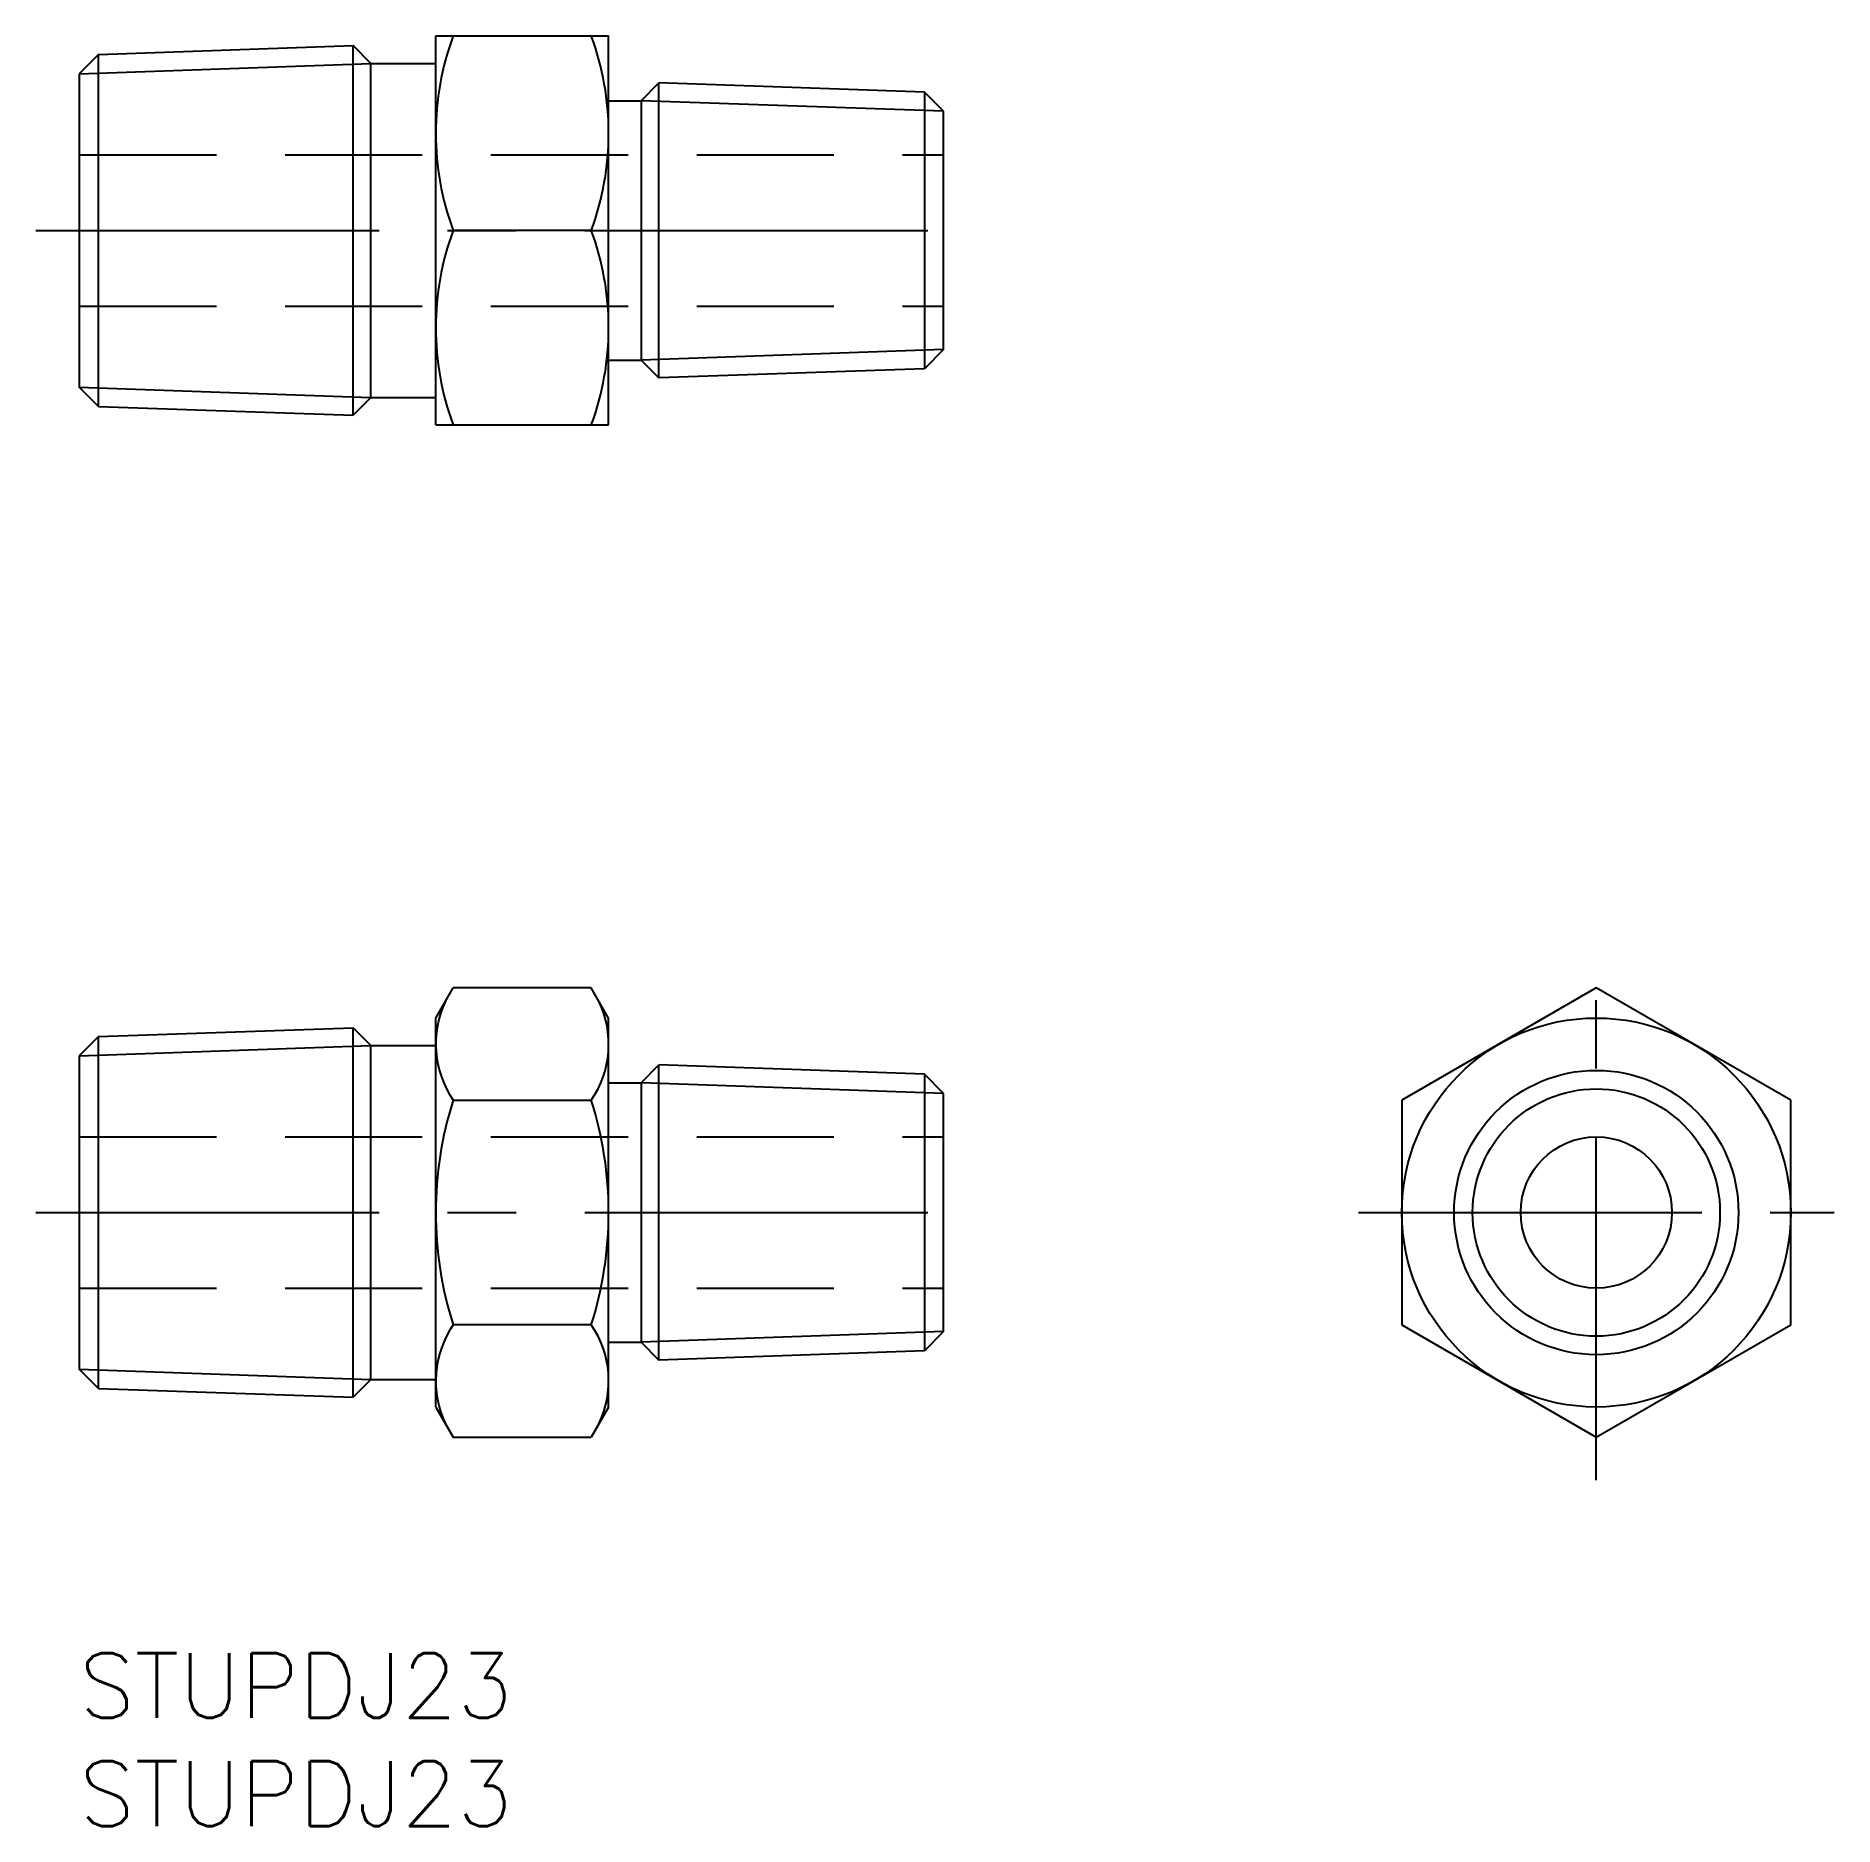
# Model space of a CAD drawing. Extents: x -2 to 81.2, y -8 to 74.8.
import ezdxf

# ---------------------------------------------------------------- set-up
doc = ezdxf.new("R2010")
doc.units = 0
doc.header["$LTSCALE"] = 0.5
doc.linetypes.add('CENTER', pattern=[50.8, 31.75, -6.35, 6.35, -6.35])
doc.linetypes.add('DASHED', pattern=[19.05, 12.7, -6.35])
for name, color, linetype in [('MSM_CENTER', 1, 'CENTER'), ('MSM_CONTINUOUS', 7, 'CONTINUOUS'), ('MSM_DASHED', 4, 'DASHED'), ('MSM_NARROW', 5, 'CONTINUOUS'), ('MSM_PART_NUMBER', 7, 'CONTINUOUS')]:
    doc.layers.add(name, color=color, linetype=linetype)
doc.styles.get("Standard").update_dxf_attribs({"font": 'txt.shx', "height": 3, "bigfont": 'bigfont.shx'})

# ---------------------------------------------------------------- blocks, each defined once
blk = doc.blocks.new('*U8')
at = {"layer": 'MSM_PART_NUMBER'}
blk.add_text('STUPDJ23', height=3, dxfattribs=at).set_placement((0, -3))
blk = doc.blocks.new('*U9')
at = {"layer": 'MSM_PART_NUMBER'}
blk.add_text('STUPDJ23', height=3, dxfattribs=at).set_placement((0, -8))

msp = doc.modelspace()

# ---------------------------------------------------------------- linework, layer by layer
at = {"layer": 'MSM_CENTER'}
for p, q in [((-2, 65.84), (42, 65.84)), ((70.2, 8), (70.2, 32.785)), ((-2, 20.392), (42, 20.392)), ((59.2, 20.392), (81.2, 20.392))]:
    msp.add_line(p, q, dxfattribs=at)
at = {"layer": 'MSM_CONTINUOUS'}
for p, q in [((0.887, 73.98), (12.673, 74.392)), ((13.5, 73.565), (12.673, 74.392)), ((12.673, 57.288), (12.673, 74.392)), ((16.5, 56.84), (16.5, 74.84)), ((16.5, 74.84), (24.5, 74.84)), ((24.5, 56.84), (24.5, 74.84)), ((0.887, 73.98), (0, 73.093)), ((0.887, 57.7), (0.887, 73.98)), ((13.5, 58.115), (13.5, 73.565)), ((13.5, 73.565), (16.5, 73.565)), ((0, 73.093), (0, 58.587)), ((26, 71.842), (26.827, 72.669)), ((39.113, 72.24), (26.827, 72.669)), ((26.827, 59.012), (26.827, 72.669)), ((24.5, 71.842), (26, 71.842)), ((26, 71.842), (26, 59.839)), ((39.113, 72.24), (39.113, 59.441)), ((40, 71.353), (39.113, 72.24)), ((40, 60.328), (40, 71.353)), ((23.696, 65.84), (17.304, 65.84)), ((40, 60.328), (39.113, 59.441)), ((24.5, 59.839), (26, 59.839)), ((26, 59.839), (26.827, 59.012)), ((39.113, 59.441), (26.827, 59.012)), ((0.887, 57.7), (0, 58.587)), ((0.887, 57.7), (12.673, 57.288)), ((13.5, 58.115), (12.673, 57.288)), ((13.5, 58.115), (16.5, 58.115)), ((16.5, 56.84), (24.5, 56.84)), ((16.5, 29.392), (17.304, 30.785)), ((23.696, 30.785), (17.304, 30.785)), ((24.5, 29.392), (23.696, 30.785)), ((70.2, 30.785), (61.2, 25.588)), ((79.2, 25.588), (70.2, 30.785)), ((16.5, 11.392), (16.5, 29.392)), ((24.5, 11.392), (24.5, 29.392)), ((0.887, 28.533), (0, 27.646)), ((0.887, 28.533), (12.673, 28.944)), ((0.887, 12.252), (0.887, 28.533)), ((13.5, 28.117), (12.673, 28.944)), ((12.673, 11.841), (12.673, 28.944)), ((0, 27.646), (0, 13.139)), ((13.5, 12.668), (13.5, 28.117)), ((13.5, 28.117), (16.5, 28.117)), ((26, 26.394), (26.827, 27.221)), ((39.113, 26.792), (26.827, 27.221)), ((26.827, 13.564), (26.827, 27.221)), ((39.113, 26.792), (39.113, 13.993)), ((40, 25.905), (39.113, 26.792)), ((24.5, 26.394), (26, 26.394)), ((26, 26.394), (26, 14.391)), ((40, 14.88), (40, 25.905)), ((17.304, 25.588), (23.696, 25.588)), ((61.2, 25.588), (61.2, 15.196)), ((79.2, 15.196), (79.2, 25.588)), ((23.696, 15.196), (17.304, 15.196)), ((61.2, 15.196), (70.2, 10)), ((70.2, 10), (79.2, 15.196)), ((24.5, 14.391), (26, 14.391)), ((26, 14.391), (26.827, 13.564)), ((40, 14.88), (39.113, 13.993)), ((39.113, 13.993), (26.827, 13.564)), ((0.887, 12.252), (0, 13.139)), ((13.5, 12.668), (12.673, 11.841)), ((13.5, 12.668), (16.5, 12.668)), ((0.887, 12.252), (12.673, 11.841)), ((16.5, 11.392), (17.304, 10)), ((24.5, 11.392), (23.696, 10)), ((17.304, 10), (23.696, 10))]:
    msp.add_line(p, q, dxfattribs=at)
for radius in [9, 6.579, 3.5]:
    msp.add_circle((70.2, 20.392), radius, dxfattribs=at)
for centre, radius, start, end in [((29.498, 70.34), 12.998, 159.74384, 200.25616), ((11.502, 70.34), 12.998, 339.74384, 20.25616), ((29.498, 61.34), 12.998, 159.74384, 200.25616), ((11.502, 61.34), 12.998, 339.74384, 20.25616), ((21.1, 28.187), 4.6, 154.38425, 214.38425), ((19.9, 28.187), 4.6, 325.61575, 25.61575), ((33.696, 20.392), 17.196, 162.41205, 197.58795), ((7.304, 20.392), 17.196, 342.41205, 17.58795), ((21.1, 12.598), 4.6, 145.61575, 205.61575), ((19.9, 12.598), 4.6, 334.38425, 34.38425)]:
    msp.add_arc(centre, radius, start, end, dxfattribs=at)
at = {"layer": 'MSM_DASHED'}
for p, q in [((0, 69.34), (40, 69.34)), ((0, 62.34), (40, 62.34)), ((0, 23.892), (40, 23.892)), ((0, 16.892), (40, 16.892))]:
    msp.add_line(p, q, dxfattribs=at)
at = {"layer": 'MSM_NARROW'}
for p, q in [((0, 73.093), (13.5, 73.565)), ((40, 71.353), (26, 71.842)), ((40, 60.328), (26, 59.839)), ((0, 58.587), (13.5, 58.115)), ((0, 27.646), (13.5, 28.117)), ((40, 25.905), (26, 26.394)), ((40, 14.88), (26, 14.391)), ((0, 13.139), (13.5, 12.668))]:
    msp.add_line(p, q, dxfattribs=at)
msp.add_circle((70.2, 20.392), 5.723, dxfattribs=at)

# ---------------------------------------------------------------- block references
at = {"layer": 'MSM_CONTINUOUS'}
for name in ['*U8', '*U9']:
    msp.add_blockref(name, (0, 0), dxfattribs=at)

doc.saveas('drawing.dxf')
